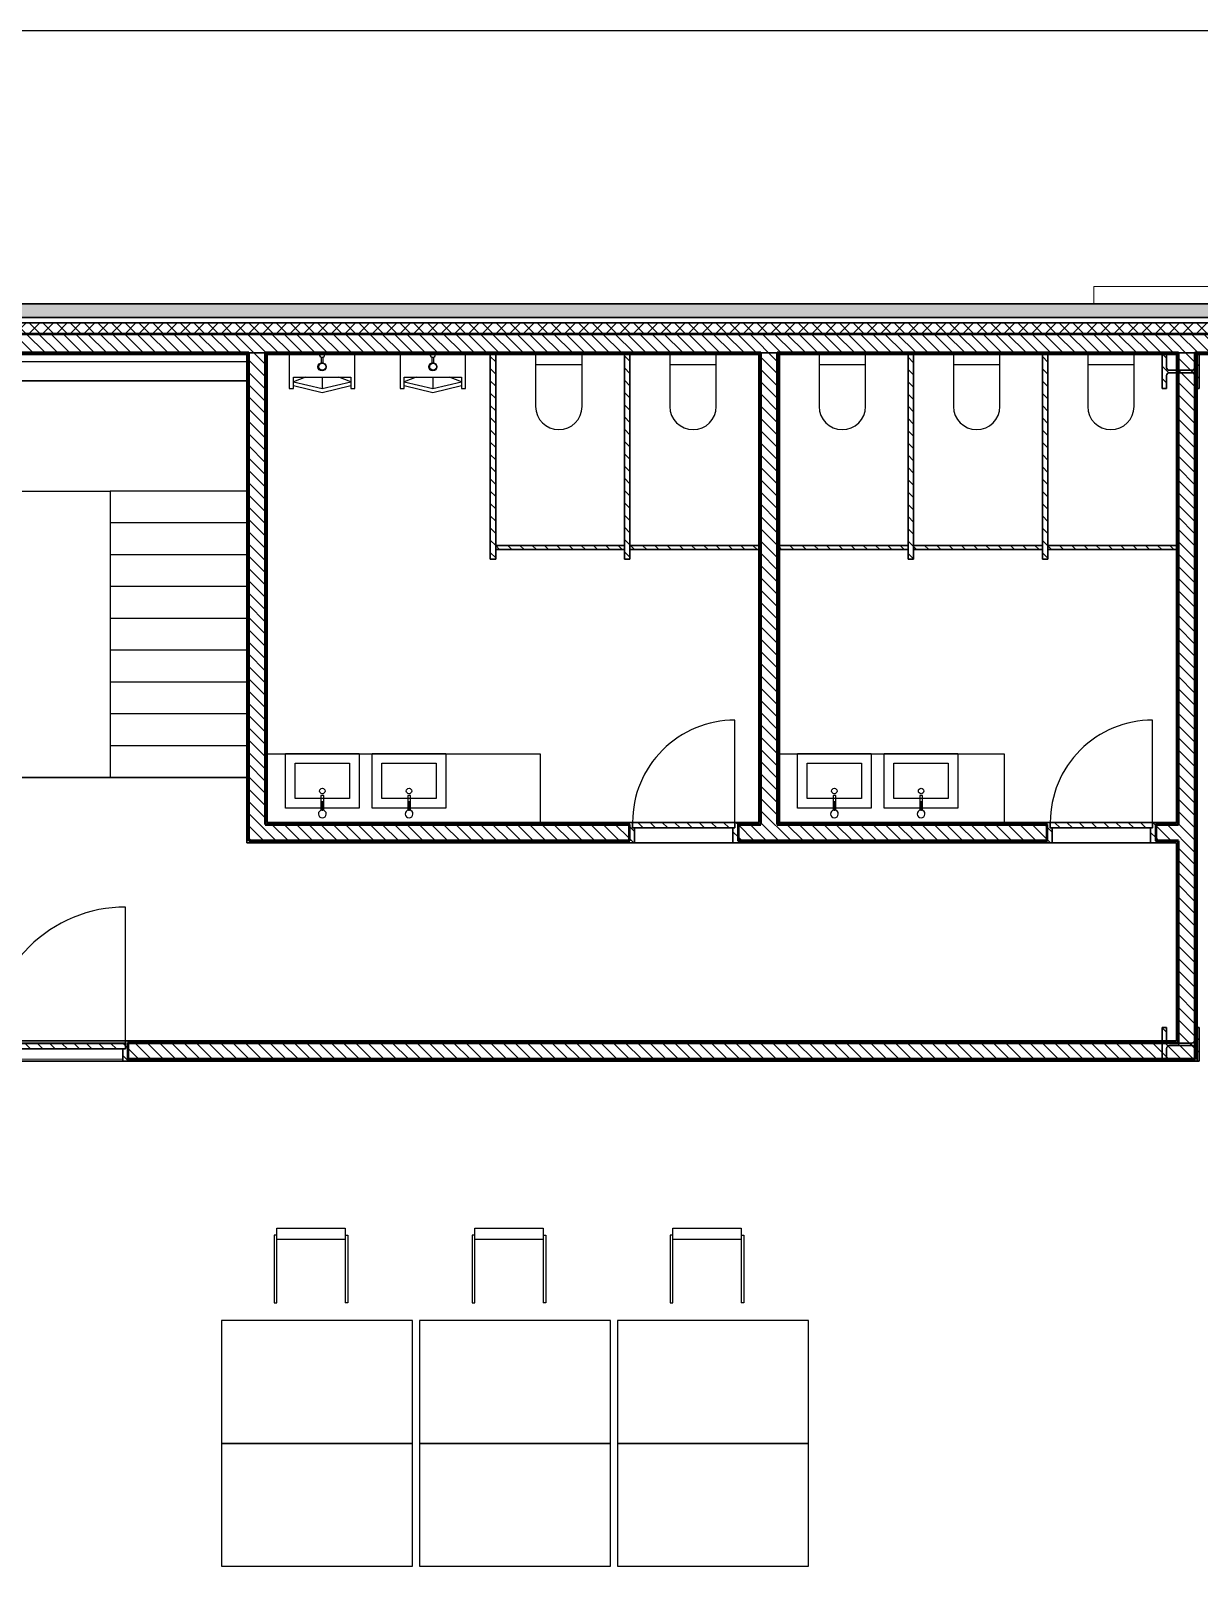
# Model space of a CAD drawing. Header units: millimetres. Extents: x -100 to 251604, y 0 to 25979.
# Drawn here: x 152549 to 161104, y 12980 to 24310 of the extents above; entities that cross this region are included whole.
import ezdxf

# ---------------------------------------------------------------- set-up
doc = ezdxf.new("R2010")
doc.units = ezdxf.units.MM
doc.layers.get('0').update_dxf_attribs({"true_color": 0xdfdfdf})
for name, color, linetype in [('Background_0', 7, 'Continuous'), ('Background_Back bricks', 7, 'Continuous'), ('Background_BRX_2D_Symbols', 7, 'Continuous'), ('Background_DOOR_FRAME', 253, 'Continuous'), ('Background_DOOR_PANEL', 255, 'Continuous'), ('Boundary_0', 7, 'Continuous'), ('Boundary_Air', 7, 'Continuous'), ('Boundary_Back bricks', 7, 'Continuous'), ('Boundary_BRX_2D+_Swing', 7, 'Continuous'), ('Boundary_BRX_2D_Symbols', 7, 'Continuous'), ('Boundary_Cavity Wall_ Back', 7, 'Continuous'), ('Boundary_DOOR_FRAME', 253, 'Continuous'), ('Boundary_DOOR_PANEL', 255, 'Continuous'), ('Boundary_Gypsum Board', 54, 'Continuous'), ('Boundary_Insulation_ Polyurethane Foam', 42, 'Continuous'), ('Boundary_Interior Wall Plaster_ 140', 7, 'Continuous'), ('Boundary_Plaster_ Cement', 165, 'Continuous'), ('Fill_0', 7, 'Continuous'), ('Fill_Back bricks', 7, 'Continuous'), ('Fill_DOOR_FRAME', 253, 'Continuous'), ('Fill_DOOR_PANEL', 255, 'Continuous'), ('Fill_Gypsum Board', 251, 'Continuous'), ('Fill_Insulation_ Polyurethane Foam', 42, 'Continuous'), ('Fill_Plaster_ Cement', 253, 'Continuous'), ('Fill_Supporting Wall_ Brick', 11, 'Continuous'), ('Viewport border', 7, 'Continuous')]:
    doc.layers.add(name, color=color, linetype=linetype)
for name, color, linetype, lineweight in [('Background_Air', 7, 'Continuous', 9), ('Background_Concrete_ Reinforced', 7, 'Continuous', 9), ('Background_Floor_ Ceramic Tiles', 7, 'Continuous', 9), ('Background_Gypsum Board', 7, 'Continuous', 9), ('Background_Insulation_ Polyurethane Foam', 7, 'Continuous', 9), ('Background_Plaster_ Cement', 7, 'Continuous', 9), ('Background_Screed', 7, 'Continuous', 9), ('Background_Supporting Wall_ Brick', 7, 'Continuous', 9), ('BIM_SECTIONS', 151, 'Continuous', 25), ('Boundary_Supporting Wall_ Brick', 14, 'Continuous', 50)]:
    doc.layers.add(name, color=color, linetype=linetype, lineweight=lineweight)
doc.layers.add('BIM_ROOM_LINES', color=7, linetype='Continuous', plot=False)
pattern_1 = [(45, (-5377.5, -9300), (-44.90128, 44.90128), [])]
pattern_2 = [(45, (-5377.5, -9300), (-134.7038, 134.7038), []), (45, (-5332.6, -9300), (-134.7038, 134.7038), []), (45, (-5287.7, -9300), (-134.7038, 134.7038), []), (45, (-5242.8, -9300), (-134.7038, 134.7038), [])]

# ---------------------------------------------------------------- blocks, each defined once
blk = doc.blocks.new('*U11141')
at = {"extrusion": (0, 1, 0)}
blk.add_lwpolyline([(-20, -20), (-20, 980, 0.414214), (-1020, -20)], format="xyb", dxfattribs=at)
at = {"extrusion": (0, -1, 6.12323e-17)}
blk.add_lwpolyline([(2020, -20), (2020, 980, 0.414214), (1020, -20)], format="xyb", dxfattribs=at)
blk = doc.blocks.new('*U11153')
at = {"extrusion": (2.36848e-16, 1, 3.18833e-17)}
for points in [[(-450, 166), (-450, 248), (-480, 248), (-480, 0), (0, 0), (0, 248), (-30, 248), (-30, 166), (-450, 166)], [(-450, 230), (-240, 280), (-30, 230)], [(-118, 166), (-30, 199), (-240, 249), (-450, 199), (-362, 166)], [(-235, 60), (-235, 19)], [(-240, 166), (-240, 249)], [(-245, 19), (-245, 60)]]:
    blk.add_lwpolyline(points, dxfattribs=at)
for centre, radius in [((-240, 90), 30), ((-242, 89), 25)]:
    blk.add_circle(centre, radius, dxfattribs=at)
blk.add_arc((-240, 0), 20, 0, 180, dxfattribs=at)
blk = doc.blocks.new('*U11172')
at = {"extrusion": (0, 1, 0)}
blk.add_lwpolyline([(-25, 0), (-25, 750, 0.414214), (-775, 0)], format="xyb", dxfattribs=at)
blk = doc.blocks.new('*U11208')
for points in [[(-273, -254), (-323, -254), (-323, 246), (-273, 246)], [(-273, 246), (-273, 266), (224, 266), (224, 246)], [(-273, 246), (-243, 246)], [(-243, 246), (224, 246)], [(-243, -254), (-243, 246)], [(-243, -254), (-273, -254)], [(-273, -254), (-273, -274), (224, -274), (224, -254)], [(224, -254), (-243, -254)]]:
    blk.add_lwpolyline(points)
blk = doc.blocks.new('*U11251')
for p, q in [((18119, 8928), (18119, 8853)), ((18460, 8853), (18119, 8853)), ((18119, 8853), (18119, 8548)), ((18459, 8928), (18288, 8928)), ((18459, 8853), (18459, 8928)), ((18459, 8548), (18459, 8853))]:
    blk.add_line(p, q)
blk.add_arc((18289, 8548), 170, 179.9665, 359.9665)
blk = doc.blocks.new('*U11252')
for p, q in [((19103, 8928), (19103, 8853)), ((19443, 8853), (19103, 8853)), ((19103, 8853), (19103, 8548)), ((19443, 8928), (19271, 8928)), ((19443, 8853), (19443, 8928)), ((19443, 8548), (19443, 8853))]:
    blk.add_line(p, q)
blk.add_arc((19273, 8548), 170, 179.9665, 359.9665)
blk = doc.blocks.new('*U11253')
for p, q in [((20086, 8928), (20086, 8853)), ((20426, 8853), (20086, 8853)), ((20086, 8853), (20086, 8548)), ((20426, 8928), (20255, 8928)), ((20426, 8853), (20426, 8928)), ((20426, 8548), (20426, 8853))]:
    blk.add_line(p, q)
blk.add_arc((20256, 8548), 170, 179.9665, 359.9665)
blk = doc.blocks.new('*U11254')
for p, q in [((16043, 8928), (16043, 8853)), ((16383, 8853), (16043, 8853)), ((16043, 8853), (16043, 8548)), ((16383, 8928), (16211, 8928)), ((16383, 8853), (16383, 8928)), ((16383, 8548), (16383, 8853))]:
    blk.add_line(p, q)
blk.add_arc((16213, 8548), 170, 179.9665, 359.9665)
blk = doc.blocks.new('*U11255')
for p, q in [((17026, 8928), (17026, 8853)), ((17366, 8853), (17026, 8853)), ((17026, 8853), (17026, 8548)), ((17366, 8928), (17195, 8928)), ((17366, 8853), (17366, 8928)), ((17366, 8548), (17366, 8853))]:
    blk.add_line(p, q)
blk.add_arc((17196, 8548), 170, 179.9665, 359.9665)
blk = doc.blocks.new('*U11256')
for p, q in [((14211, 6005), (14751, 6005)), ((14211, 5605), (14211, 6005)), ((14751, 6005), (14751, 5605)), ((14282, 5934), (14680, 5934)), ((14282, 5676), (14282, 5934)), ((14680, 5934), (14680, 5676)), ((14680, 5676), (14282, 5676)), ((14471, 5697), (14471, 5589)), ((14491, 5697), (14471, 5697)), ((14491, 5589), (14491, 5697)), ((14751, 5605), (14211, 5605)), ((14478, 5652), (14484, 5652)), ((14478, 5587), (14478, 5652)), ((14484, 5587), (14478, 5587)), ((14484, 5652), (14484, 5587))]:
    blk.add_line(p, q)
blk.add_circle((14481, 5730), 20)
blk.add_arc((14481, 5562), 28.6, 96.0274, 83.9726)
blk = doc.blocks.new('*U11257')
for p, q in [((14846, 6005), (15386, 6005)), ((14846, 5605), (14846, 6005)), ((15386, 6005), (15386, 5605)), ((14917, 5934), (15315, 5934)), ((14917, 5676), (14917, 5934)), ((15315, 5934), (15315, 5676)), ((15315, 5676), (14917, 5676)), ((15106, 5697), (15106, 5589)), ((15126, 5697), (15106, 5697)), ((15126, 5589), (15126, 5697)), ((15386, 5605), (14846, 5605)), ((15113, 5652), (15119, 5652)), ((15113, 5587), (15113, 5652)), ((15119, 5587), (15113, 5587)), ((15119, 5652), (15119, 5587))]:
    blk.add_line(p, q)
blk.add_circle((15116, 5730), 20)
blk.add_arc((15116, 5562), 28.6, 96.0274, 83.9726)
blk = doc.blocks.new('*U11258')
for p, q in [((17961, 6005), (18501, 6005)), ((17961, 5605), (17961, 6005)), ((18501, 6005), (18501, 5605)), ((18032, 5934), (18430, 5934)), ((18032, 5676), (18032, 5934)), ((18430, 5934), (18430, 5676)), ((18430, 5676), (18032, 5676)), ((18221, 5697), (18221, 5589)), ((18241, 5697), (18221, 5697)), ((18241, 5589), (18241, 5697)), ((18501, 5605), (17961, 5605)), ((18228, 5652), (18234, 5652)), ((18228, 5587), (18228, 5652)), ((18234, 5587), (18228, 5587)), ((18234, 5652), (18234, 5587))]:
    blk.add_line(p, q)
blk.add_circle((18231, 5730), 20)
blk.add_arc((18231, 5562), 28.6, 96.0274, 83.9726)
blk = doc.blocks.new('*U11259')
for p, q in [((18596, 6005), (19136, 6005)), ((18596, 5605), (18596, 6005)), ((19136, 6005), (19136, 5605)), ((18667, 5934), (19065, 5934)), ((18667, 5676), (18667, 5934)), ((19065, 5934), (19065, 5676)), ((19065, 5676), (18667, 5676)), ((18856, 5697), (18856, 5589)), ((18876, 5697), (18856, 5697)), ((18876, 5589), (18876, 5697)), ((19136, 5605), (18596, 5605)), ((18863, 5652), (18869, 5652)), ((18863, 5587), (18863, 5652)), ((18869, 5587), (18863, 5587)), ((18869, 5652), (18869, 5587))]:
    blk.add_line(p, q)
blk.add_circle((18866, 5730), 20)
blk.add_arc((18866, 5562), 28.6, 96.0274, 83.9726)
blk = doc.blocks.new('*U11308')
for p, q in [((15142, 1850), (13742, 1850)), ((13742, 1850), (13742, 950)), ((15142, 950), (15142, 1850)), ((13742, 950), (15142, 950))]:
    blk.add_line(p, q)
blk = doc.blocks.new('*U11309')
for p, q in [((15142, 950), (13742, 950)), ((13742, 950), (13742, 50)), ((15142, 50), (15142, 950)), ((13742, 50), (15142, 50))]:
    blk.add_line(p, q)
blk = doc.blocks.new('*U11310')
for p, q in [((16592, 1850), (15192, 1850)), ((15192, 1850), (15192, 950)), ((16592, 950), (16592, 1850)), ((15192, 950), (16592, 950))]:
    blk.add_line(p, q)
blk = doc.blocks.new('*U11311')
for p, q in [((16592, 950), (15192, 950)), ((15192, 950), (15192, 50)), ((16592, 50), (16592, 950)), ((15192, 50), (16592, 50))]:
    blk.add_line(p, q)
blk = doc.blocks.new('*U11312')
for p, q in [((18042, 1850), (16642, 1850)), ((16642, 1850), (16642, 950)), ((18042, 950), (18042, 1850)), ((16642, 950), (18042, 950))]:
    blk.add_line(p, q)
blk = doc.blocks.new('*U11313')
for p, q in [((18042, 950), (16642, 950)), ((16642, 950), (16642, 50)), ((18042, 50), (18042, 950)), ((16642, 50), (18042, 50))]:
    blk.add_line(p, q)
blk = doc.blocks.new('Main_Floor 2__section__..%5CMainBuilding.dwg', base_point=(-3895, -13010))
at = {"layer": 'Fill_0', "extrusion": (1.53722e-28, 2.05766e-32, -1)}
h = blk.add_hatch(dxfattribs=at)
h.set_pattern_fill('ANSI31', color=256, scale=20, style=0)
h.set_pattern_definition(pattern_1)
h.paths.add_polyline_path([(-15751, 7428), (-15751, 8928), (-15711, 8928), (-15711, 7428)])
at = {"layer": 'Fill_0', "extrusion": (-1.83261e-28, 2.05766e-32, -1)}
h = blk.add_hatch(dxfattribs=at)
h.set_pattern_fill('ANSI31', color=256, scale=20, style=0)
h.set_pattern_definition(pattern_1)
h.paths.add_polyline_path([(-16734, 7428), (-16734, 8928), (-16694, 8928), (-16694, 7428)])
at = {"layer": 'Fill_0', "extrusion": (-1.83261e-28, 5.4871e-32, -1)}
h = blk.add_hatch(dxfattribs=at)
h.set_pattern_fill('ANSI31', color=256, scale=20, style=0)
h.set_pattern_definition(pattern_1)
h.paths.add_polyline_path([(-18811, 7428), (-18811, 8928), (-18771, 8928), (-18771, 7428)])
at = {"layer": 'Fill_0', "extrusion": (-1.83261e-28, 4.80121e-32, -1)}
h = blk.add_hatch(dxfattribs=at)
h.set_pattern_fill('ANSI31', color=256, scale=20, style=0)
h.set_pattern_definition(pattern_1)
h.paths.add_polyline_path([(-19794, 7428), (-19794, 8928), (-19754, 8928), (-19754, 7428)])
at = {"layer": 'Fill_0', "extrusion": (0, 0, -1)}
h = blk.add_hatch(dxfattribs=at)
h.set_pattern_fill('ANSI31', color=256, scale=20, style=0)
h.set_pattern_definition(pattern_1)
edge = h.paths.add_edge_path()
edge.add_line((-20632, 8680), (-20664, 8680))
edge.add_line((-20664, 8680), (-20664, 8774))
edge.add_spline(control_points=[(-20664, 8774), (-20664, 8795), (-20685, 8795)], knot_values=[-0.785398, -0.785398, -0.785398, 0.785398, 0.785398, 0.785398], weights=[1, 0.707107, 1], degree=2, periodic=0)
edge.add_line((-20685, 8795), (-20849, 8795))
edge.add_spline(control_points=[(-20849, 8795), (-20870, 8795), (-20870, 8774)], knot_values=[-0.785398, -0.785398, -0.785398, 0.785398, 0.785398, 0.785398], weights=[1, 0.707107, 1], degree=2, periodic=0)
edge.add_line((-20870, 8774), (-20870, 8680))
edge.add_line((-20870, 8680), (-20902, 8680))
edge.add_line((-20902, 8680), (-20902, 8928))
edge.add_line((-20902, 8928), (-20870, 8928))
edge.add_line((-20870, 8928), (-20870, 8834))
edge.add_spline(control_points=[(-20870, 8834), (-20870, 8813), (-20849, 8813)], knot_values=[-0.785398, -0.785398, -0.785398, 0.785398, 0.785398, 0.785398], weights=[1, 0.707107, 1], degree=2, periodic=0)
edge.add_line((-20849, 8813), (-20685, 8813))
edge.add_spline(control_points=[(-20685, 8813), (-20664, 8813), (-20664, 8834)], knot_values=[-0.785398, -0.785398, -0.785398, 0.785398, 0.785398, 0.785398], weights=[1, 0.707107, 1], degree=2, periodic=0)
edge.add_line((-20664, 8834), (-20664, 8928))
edge.add_line((-20664, 8928), (-20632, 8928))
edge.add_line((-20632, 8928), (-20632, 8680))
h = blk.add_hatch(dxfattribs=at)
h.set_pattern_fill('ANSI31', color=256, scale=20, style=0)
h.set_pattern_definition(pattern_1)
h.paths.add_polyline_path([(-15751, 7500), (-16694, 7500), (-16694, 7530), (-15751, 7530)])
h = blk.add_hatch(dxfattribs=at)
h.set_pattern_fill('ANSI31', color=256, scale=20, style=0)
h.set_pattern_definition(pattern_1)
h.paths.add_polyline_path([(-16734, 7500), (-17678, 7500), (-17678, 7530), (-16734, 7530)])
h = blk.add_hatch(dxfattribs=at)
h.set_pattern_fill('ANSI31', color=256, scale=20, style=0)
h.set_pattern_definition(pattern_1)
h.paths.add_polyline_path([(-17828, 7500), (-18771, 7500), (-18771, 7530), (-17828, 7530)])
h = blk.add_hatch(dxfattribs=at)
h.set_pattern_fill('ANSI31', color=256, scale=20, style=0)
h.set_pattern_definition(pattern_1)
h.paths.add_polyline_path([(-18811, 7500), (-19754, 7500), (-19754, 7530), (-18811, 7530)])
h = blk.add_hatch(dxfattribs=at)
h.set_pattern_fill('ANSI31', color=256, scale=20, style=0)
h.set_pattern_definition(pattern_1)
h.paths.add_polyline_path([(-19794, 7500), (-20737, 7500), (-20737, 7530), (-19794, 7530)])
h = blk.add_hatch(dxfattribs=at)
h.set_pattern_fill('ANSI31', color=256, scale=20, style=0)
h.set_pattern_definition(pattern_1)
edge = h.paths.add_edge_path()
edge.add_line((-20902, 3998), (-20870, 3998))
edge.add_line((-20870, 3998), (-20870, 3904))
edge.add_spline(control_points=[(-20870, 3904), (-20870, 3883), (-20849, 3883)], knot_values=[-0.785398, -0.785398, -0.785398, 0.785398, 0.785398, 0.785398], weights=[1, 0.707107, 1], degree=2, periodic=0)
edge.add_line((-20849, 3883), (-20685, 3883))
edge.add_spline(control_points=[(-20685, 3883), (-20664, 3883), (-20664, 3904)], knot_values=[-0.785398, -0.785398, -0.785398, 0.785398, 0.785398, 0.785398], weights=[1, 0.707107, 1], degree=2, periodic=0)
edge.add_line((-20664, 3904), (-20664, 3998))
edge.add_line((-20664, 3998), (-20632, 3998))
edge.add_line((-20632, 3998), (-20632, 3750))
edge.add_line((-20632, 3750), (-20664, 3750))
edge.add_line((-20664, 3750), (-20664, 3844))
edge.add_spline(control_points=[(-20664, 3844), (-20664, 3865), (-20685, 3865)], knot_values=[-0.785398, -0.785398, -0.785398, 0.785398, 0.785398, 0.785398], weights=[1, 0.707107, 1], degree=2, periodic=0)
edge.add_line((-20685, 3865), (-20849, 3865))
edge.add_spline(control_points=[(-20849, 3865), (-20870, 3865), (-20870, 3844)], knot_values=[-0.785398, -0.785398, -0.785398, 0.785398, 0.785398, 0.785398], weights=[1, 0.707107, 1], degree=2, periodic=0)
edge.add_line((-20870, 3844), (-20870, 3750))
edge.add_line((-20870, 3750), (-20902, 3750))
edge.add_line((-20902, 3750), (-20902, 3998))
at = {"layer": 'Fill_Back bricks', "extrusion": (-2.22987e-32, -1.97028e-29, -1)}
h = blk.add_hatch(dxfattribs=at)
h.set_pattern_fill('ANSI36', color=256, scale=20, style=0)
h.set_pattern_definition([(45, (-5377.5, -9300), (33.67596, 123.47852), [158.75, -31.75, 0, -31.75])])
h.paths.add_polyline_path([(-5378, 9300), (-5468, 9210), (-5508, 9210), (-5508, 9200), (-41138, 9200), (-41138, 9210), (-41228, 9300)])
at = {"layer": 'Fill_DOOR_FRAME', "extrusion": (7.20206e-29, -4.04344e-32, -1)}
h = blk.add_hatch(dxfattribs=at)
h.set_pattern_fill('ANSI31', color=256, scale=20, style=0)
h.set_pattern_definition(pattern_1)
h.paths.add_polyline_path([(-16753, 5500), (-16728, 5500), (-16728, 5350), (-16768, 5350), (-16768, 5460), (-16753, 5460)])
at = {"layer": 'Fill_DOOR_FRAME', "extrusion": (2.71909e-27, -4.84234e-29, -1)}
h = blk.add_hatch(dxfattribs=at)
h.set_pattern_fill('ANSI31', color=256, scale=20, style=0)
h.set_pattern_definition(pattern_1)
h.paths.add_polyline_path([(-17503, 5460), (-17488, 5460), (-17488, 5350), (-17528, 5350), (-17528, 5500), (-17503, 5500)])
at = {"layer": 'Fill_DOOR_FRAME', "extrusion": (6.26647e-29, -3.14018e-29, -1)}
h = blk.add_hatch(dxfattribs=at)
h.set_pattern_fill('ANSI31', color=256, scale=20, style=0)
h.set_pattern_definition(pattern_1)
h.paths.add_polyline_path([(-19812, 5500), (-19787, 5500), (-19787, 5350), (-19827, 5350), (-19827, 5460), (-19812, 5460)])
at = {"layer": 'Fill_DOOR_FRAME', "extrusion": (-7.78303e-28, 2.86673e-29, -1)}
h = blk.add_hatch(dxfattribs=at)
h.set_pattern_fill('ANSI31', color=256, scale=20, style=0)
h.set_pattern_definition(pattern_1)
h.paths.add_polyline_path([(-20562, 5460), (-20547, 5460), (-20547, 5350), (-20587, 5350), (-20587, 5500), (-20562, 5500)])
at = {"layer": 'Fill_DOOR_FRAME', "extrusion": (-3.60839e-27, 2.95545e-28, -1)}
h = blk.add_hatch(dxfattribs=at)
h.set_pattern_fill('ANSI31', color=256, scale=20, style=0)
h.set_pattern_definition(pattern_1)
h.paths.add_polyline_path([(-13040, 3840), (-13020, 3840), (-13020, 3750), (-13060, 3750), (-13060, 3900), (-13040, 3900)])
at = {"layer": 'Fill_DOOR_PANEL', "extrusion": (9.60243e-31, -1.86878e-29, -1)}
h = blk.add_hatch(dxfattribs=at)
h.set_pattern_fill('ANSI31', color=256, scale=20, style=0)
h.set_pattern_definition(pattern_1)
h.paths.add_polyline_path([(-16753, 5460), (-17503, 5460), (-17503, 5500), (-16753, 5500)])
at = {"layer": 'Fill_DOOR_PANEL', "extrusion": (-3.90956e-31, -1.14538e-29, -1)}
h = blk.add_hatch(dxfattribs=at)
h.set_pattern_fill('ANSI31', color=256, scale=20, style=0)
h.set_pattern_definition(pattern_1)
h.paths.add_polyline_path([(-19812, 5460), (-20562, 5460), (-20562, 5500), (-19812, 5500)])
at = {"layer": 'Fill_DOOR_PANEL', "extrusion": (-1.63584e-30, 5.55145e-46, -1)}
h = blk.add_hatch(dxfattribs=at)
h.set_pattern_fill('ANSI31', color=256, scale=20, style=0)
h.set_pattern_definition(pattern_1)
h.paths.add_polyline_path([(-13040, 3880), (-12040, 3880), (-12040, 3840), (-13040, 3840)])
at = {"layer": 'Fill_Gypsum Board', "extrusion": (0, 0, -1)}
h = blk.add_hatch(dxfattribs=at)
h.set_pattern_fill('ANSI34', color=256, scale=10, style=0)
h.set_pattern_definition(pattern_2)
h.paths.add_polyline_path([(-13943, 8928), (-13943, 8940), (-10813, 8940), (-10813, 8928)])
at = {"layer": 'Fill_Gypsum Board', "extrusion": (2.45479e-30, -2.77688e-44, -1)}
h = blk.add_hatch(dxfattribs=at)
h.set_pattern_fill('ANSI34', color=256, scale=10, style=0)
h.set_pattern_definition(pattern_2)
h.paths.add_polyline_path([(-17693, 8928), (-17693, 8940), (-14063, 8940), (-14063, 8928)])
at = {"layer": 'Fill_Gypsum Board', "extrusion": (2.7139e-31, 5.11665e-46, -1)}
h = blk.add_hatch(dxfattribs=at)
h.set_pattern_fill('ANSI34', color=256, scale=10, style=0)
h.set_pattern_definition(pattern_2)
h.paths.add_polyline_path([(-20752, 8928), (-20752, 8940), (-17813, 8940), (-17813, 8928)])
at = {"layer": 'Fill_Gypsum Board', "extrusion": (0, 0, -1)}
h = blk.add_hatch(dxfattribs=at)
h.set_pattern_fill('ANSI34', color=256, scale=10, style=0)
h.set_pattern_definition(pattern_2)
h.paths.add_polyline_path([(-25661, 8928), (-25661, 8940), (-20872, 8940), (-20872, 8928)])
at = {"layer": 'Fill_Insulation_ Polyurethane Foam', "extrusion": (4.51922e-31, -1.79733e-29, -1)}
h = blk.add_hatch(dxfattribs=at)
h.set_pattern_fill('INSULATION', color=256, scale=20, style=0)
h.set_pattern_definition([(45, (-5377.5, -9300), (-50.28943, 50.28943), []), (135, (-5377.5, -9300), (-50.28943, -50.28943), [])])
h.paths.add_polyline_path([(-11118, -9170), (-11118, -9120), (-5558, -9120), (-5558, 9080), (-41048, 9080), (-41048, -120), (-40828, -120), (-40828, -170), (-41098, -170), (-41098, 9160), (-5558, 9160), (-5558, 9170), (-5508, 9170), (-5508, -9170)])
at = {"layer": 'Fill_Plaster_ Cement', "extrusion": (5.14374e-29, -8.4424e-33, -1)}
h = blk.add_hatch(dxfattribs=at)
h.set_pattern_fill('ANSI34', color=256, scale=10, style=0)
h.set_pattern_definition(pattern_2)
h.paths.add_polyline_path([(-20887, 8928), (-20872, 8928), (-20872, 3765), (-13060, 3765), (-13060, 3750), (-20887, 3750)])
at = {"layer": 'Fill_Plaster_ Cement', "extrusion": (0, 0, -1)}
h = blk.add_hatch(dxfattribs=at)
h.set_pattern_fill('ANSI34', color=256, scale=10, style=0)
h.set_pattern_definition(pattern_2)
h.paths.add_polyline_path([(-16728, 5350), (-16728, 5365), (-13943, 5365), (-13943, 8928), (-13928, 8928), (-13928, 5350)])
h = blk.add_hatch(dxfattribs=at)
h.set_pattern_fill('ANSI34', color=256, scale=10, style=0)
h.set_pattern_definition(pattern_2)
h.paths.add_polyline_path([(-16728, 5485), (-16728, 5500), (-14078, 5500), (-14078, 8928), (-14063, 8928), (-14063, 5485)])
h = blk.add_hatch(dxfattribs=at)
h.set_pattern_fill('ANSI34', color=256, scale=10, style=0)
h.set_pattern_definition(pattern_2)
h.paths.add_polyline_path([(-17693, 5485), (-17693, 8928), (-17678, 8928), (-17678, 5500), (-17528, 5500), (-17528, 5485)])
h = blk.add_hatch(dxfattribs=at)
h.set_pattern_fill('ANSI34', color=256, scale=10, style=0)
h.set_pattern_definition(pattern_2)
h.paths.add_polyline_path([(-17813, 5485), (-19787, 5485), (-19787, 5500), (-17828, 5500), (-17828, 8928), (-17813, 8928)])
h = blk.add_hatch(dxfattribs=at)
h.set_pattern_fill('ANSI34', color=256, scale=10, style=0)
h.set_pattern_definition(pattern_2)
h.paths.add_polyline_path([(-20752, 8928), (-20737, 8928), (-20737, 5500), (-20587, 5500), (-20587, 5485), (-20752, 5485)])
h = blk.add_hatch(dxfattribs=at)
h.set_pattern_fill('ANSI34', color=256, scale=10, style=0)
h.set_pattern_definition(pattern_2)
h.paths.add_polyline_path([(-20737, 3900), (-13060, 3900), (-13060, 3885), (-20752, 3885), (-20752, 5365), (-20587, 5365), (-20587, 5350), (-20737, 5350)])
h = blk.add_hatch(dxfattribs=at)
h.set_pattern_fill('ANSI34', color=256, scale=10, style=0)
h.set_pattern_definition(pattern_2)
h.paths.add_polyline_path([(-19787, 5350), (-19787, 5365), (-17528, 5365), (-17528, 5350)])
at = {"layer": 'Fill_Supporting Wall_ Brick', "extrusion": (0, 0, -1)}
h = blk.add_hatch(dxfattribs=at)
h.set_pattern_fill('ANSI31', color=256, scale=20, style=0)
h.set_pattern_definition(pattern_1)
h.paths.add_polyline_path([(-19787, 5365), (-19787, 5485), (-17813, 5485), (-17813, 8940), (-20752, 8940), (-20752, 5485), (-20587, 5485), (-20587, 5365), (-20752, 5365), (-20752, 3885), (-13060, 3885), (-13060, 3765), (-20872, 3765), (-20872, 8940), (-25661, 8940), (-25661, 6328), (-25781, 6328), (-25781, 8940), (-40908, 8940), (-40908, 20), (-40828, 20), (-40828, -120), (-41048, -120), (-41048, 9080), (-5558, 9080), (-5558, -9120), (-11118, -9120), (-11118, -8980), (-5698, -8980), (-5698, 8940), (-10693, 8940), (-10693, 5695), (-10528, 5695), (-10528, 5575), (-10693, 5575), (-10693, 3765), (-11020, 3765), (-11020, 3885), (-10813, 3885), (-10813, 8940), (-13943, 8940), (-13943, 5365), (-16728, 5365), (-16728, 5485), (-14063, 5485), (-14063, 8940), (-17693, 8940), (-17693, 5485), (-17528, 5485), (-17528, 5365)])
at = {"layer": 'Background_0'}
for p, q in [((13928, 8928), (10963, 8928)), ((13928, 8874), (10963, 8874)), ((13928, 8874), (13928, 8928)), ((15751, 8928), (15711, 8928)), ((15711, 8928), (15711, 7428)), ((15751, 7428), (15751, 8928)), ((16734, 8928), (16694, 8928)), ((16694, 8928), (16694, 7428)), ((16734, 7428), (16734, 8928)), ((18771, 8928), (18771, 7428)), ((18811, 8928), (18771, 8928)), ((18811, 7428), (18811, 8928)), ((19794, 8928), (19754, 8928)), ((19754, 8928), (19754, 7428)), ((19794, 7428), (19794, 8928)), ((20632, 8928), (20632, 8680)), ((20664, 8928), (20632, 8928)), ((20664, 8834), (20664, 8928)), ((20902, 8928), (20870, 8928)), ((20870, 8928), (20870, 8834)), ((20902, 8680), (20902, 8928)), ((10963, 8735), (13928, 8735)), ((13928, 8735), (10963, 8735)), ((13928, 7928), (13928, 8735)), ((20664, 8680), (20664, 8774)), ((20849, 8813), (20685, 8813)), ((20685, 8795), (20849, 8795)), ((20870, 8774), (20870, 8680)), ((20632, 8680), (20664, 8680)), ((20870, 8680), (20902, 8680)), ((10897, 7928), (12928, 7928)), ((11828, 7928), (12928, 7928)), ((12928, 7928), (12928, 7695)), ((12928, 7928), (12928, 7695)), ((13928, 7928), (12928, 7928)), ((12928, 7928), (12928, 7928)), ((13928, 7695), (13928, 7928)), ((12928, 7695), (12928, 7461)), ((12928, 7695), (12928, 7461)), ((13928, 7695), (12928, 7695)), ((12928, 7695), (12928, 7695)), ((13928, 7461), (13928, 7695)), ((16694, 7530), (15751, 7530)), ((15751, 7530), (15751, 7500)), ((15751, 7500), (16694, 7500)), ((16694, 7500), (16694, 7530)), ((17678, 7530), (16734, 7530)), ((16734, 7530), (16734, 7500)), ((16734, 7500), (17678, 7500)), ((17678, 7500), (17678, 7530)), ((17828, 7530), (17828, 7500)), ((18771, 7530), (17828, 7530)), ((17828, 7500), (18771, 7500)), ((18771, 7500), (18771, 7530)), ((19754, 7530), (18811, 7530)), ((18811, 7530), (18811, 7500)), ((18811, 7500), (19754, 7500)), ((19754, 7500), (19754, 7530)), ((19794, 7530), (19794, 7500)), ((20737, 7530), (19794, 7530)), ((19794, 7500), (20737, 7500)), ((20737, 7500), (20737, 7530)), ((12928, 7461), (12928, 7228)), ((12928, 7461), (12928, 7461)), ((13928, 7461), (12928, 7461)), ((12928, 7461), (12928, 7228)), ((13928, 7228), (13928, 7461)), ((15711, 7428), (15751, 7428)), ((16694, 7428), (16734, 7428)), ((18771, 7428), (18811, 7428)), ((19754, 7428), (19794, 7428)), ((12928, 7228), (12928, 6995)), ((13928, 7228), (12928, 7228)), ((12928, 7228), (12928, 7228)), ((12928, 7228), (12928, 6995)), ((13928, 6995), (13928, 7228)), ((12928, 6995), (12928, 6761)), ((12928, 6995), (12928, 6761)), ((12928, 6995), (12928, 6995)), ((13928, 6995), (12928, 6995)), ((13928, 6761), (13928, 6995)), ((12928, 6761), (12928, 6528)), ((13928, 6761), (12928, 6761)), ((12928, 6761), (12928, 6761)), ((12928, 6761), (12928, 6528)), ((13928, 6528), (13928, 6761)), ((12928, 6528), (12928, 6528)), ((13928, 6528), (12928, 6528)), ((12928, 6528), (12928, 6295)), ((12928, 6528), (12928, 6295)), ((13928, 6295), (13928, 6528)), ((12928, 6295), (12928, 6061)), ((12928, 6295), (12928, 6061)), ((13928, 6295), (12928, 6295)), ((12928, 6295), (12928, 6295)), ((13928, 6061), (13928, 6295)), ((12928, 6061), (12928, 5828)), ((12928, 6061), (12928, 5828)), ((13928, 6061), (12928, 6061)), ((12928, 6061), (12928, 6061)), ((13928, 5828), (13928, 6061)), ((16078, 6000), (14078, 6000)), ((16078, 5500), (16078, 6000)), ((19478, 6000), (17828, 6000)), ((19478, 5500), (19478, 6000)), ((12928, 5828), (13928, 5828)), ((20632, 3998), (20632, 3750)), ((20664, 3998), (20632, 3998)), ((20664, 3904), (20664, 3998)), ((20902, 3998), (20870, 3998)), ((20870, 3998), (20870, 3904)), ((20902, 3750), (20902, 3998)), ((20849, 3883), (20685, 3883)), ((20685, 3865), (20849, 3865)), ((20632, 3750), (20664, 3750)), ((20664, 3750), (20664, 3844)), ((20870, 3844), (20870, 3750)), ((20870, 3750), (20902, 3750))]:
    blk.add_line(p, q, dxfattribs=at)
at = {"layer": 'Background_0', "extrusion": (0, 0, -1)}
for centre, start, end in [((-20685, 8834), 270, 0), ((-20685, 8774), 0, 90), ((-20849, 8834), 180, 270), ((-20849, 8774), 90, 180), ((-20685, 3904), 270, 0), ((-20685, 3844), 0, 90), ((-20849, 3904), 180, 270), ((-20849, 3844), 90, 180)]:
    blk.add_arc(centre, 21, start, end, dxfattribs=at)
at = {"layer": 'Background_Air'}
for p, q in [((41138, 9200), (5508, 9200)), ((5558, 9160), (41098, 9160))]:
    blk.add_line(p, q, dxfattribs=at)
at = {"layer": 'Background_Back bricks'}
for p, q in [((41228, 9300), (5378, 9300)), ((5508, 9200), (41138, 9200))]:
    blk.add_line(p, q, dxfattribs=at)
at = {"layer": 'Background_Concrete_ Reinforced'}
for p, q in [((20132, 9428), (20132, 9300)), ((21402, 9428), (20132, 9428))]:
    blk.add_line(p, q, dxfattribs=at)
at = {"layer": 'Background_DOOR_FRAME'}
for p, q in [((16753, 5500), (16728, 5500)), ((16728, 5500), (16728, 5350)), ((16753, 5460), (16753, 5500)), ((16768, 5460), (16753, 5460)), ((16768, 5350), (16768, 5460)), ((17503, 5460), (17488, 5460)), ((17488, 5460), (17488, 5350)), ((17528, 5500), (17503, 5500)), ((17503, 5500), (17503, 5460)), ((17528, 5350), (17528, 5500)), ((19812, 5500), (19787, 5500)), ((19787, 5500), (19787, 5350)), ((19812, 5460), (19812, 5500)), ((19827, 5460), (19812, 5460)), ((19827, 5350), (19827, 5460)), ((20562, 5460), (20547, 5460)), ((20547, 5460), (20547, 5350)), ((20587, 5500), (20562, 5500)), ((20562, 5500), (20562, 5460)), ((20587, 5350), (20587, 5500)), ((16728, 5350), (16768, 5350)), ((17488, 5350), (17528, 5350)), ((19787, 5350), (19827, 5350)), ((20547, 5350), (20587, 5350)), ((13040, 3900), (13040, 3840)), ((13060, 3900), (13040, 3900)), ((13060, 3750), (13060, 3900)), ((13020, 3840), (13020, 3750)), ((13040, 3840), (13020, 3840)), ((13020, 3750), (13060, 3750))]:
    blk.add_line(p, q, dxfattribs=at)
at = {"layer": 'Background_DOOR_PANEL'}
for p, q in [((16753, 5500), (16753, 5460)), ((17503, 5500), (16753, 5500)), ((16753, 5460), (17503, 5460)), ((17503, 5460), (17503, 5500)), ((19812, 5500), (19812, 5460)), ((20562, 5500), (19812, 5500)), ((19812, 5460), (20562, 5460)), ((20562, 5460), (20562, 5500)), ((13040, 3880), (12040, 3880)), ((13040, 3840), (13040, 3880)), ((12040, 3840), (13040, 3840))]:
    blk.add_line(p, q, dxfattribs=at)
at = {"layer": 'Background_Floor_ Ceramic Tiles'}
for p, q in [((13928, 8928), (13928, 5828)), ((13928, 5828), (10828, 5828))]:
    blk.add_line(p, q, dxfattribs=at)
at = {"layer": 'Background_Gypsum Board'}
for p, q in [((13943, 8940), (10813, 8940)), ((10813, 8928), (13943, 8928)), ((13928, 8928), (10963, 8928)), ((13943, 8928), (13943, 8940)), ((17693, 8940), (14063, 8940)), ((14063, 8940), (14063, 8928)), ((14063, 8928), (17693, 8928)), ((17693, 8928), (17693, 8940)), ((17813, 8940), (17813, 8928)), ((20752, 8940), (17813, 8940)), ((17813, 8928), (20752, 8928)), ((20752, 8928), (20752, 8940)), ((25661, 8940), (20872, 8940)), ((20872, 8940), (20872, 8928)), ((20872, 8928), (25661, 8928))]:
    blk.add_line(p, q, dxfattribs=at)
at = {"layer": 'Background_Insulation_ Polyurethane Foam'}
for p, q in [((41098, 9160), (5558, 9160)), ((5558, 9080), (40908, 9080))]:
    blk.add_line(p, q, dxfattribs=at)
at = {"layer": 'Background_Plaster_ Cement'}
for p, q in [((13943, 8928), (13928, 8928)), ((13928, 8928), (13928, 5350)), ((13928, 8928), (13928, 6295)), ((13943, 5365), (13943, 8928)), ((14078, 8928), (14063, 8928)), ((14063, 8928), (14063, 5485)), ((14078, 5500), (14078, 8928)), ((17693, 8928), (17678, 8928)), ((17678, 8928), (17678, 5500)), ((17693, 5500), (17693, 8928)), ((17813, 8928), (17813, 5500)), ((17828, 8928), (17813, 8928)), ((17828, 5500), (17828, 8928)), ((20737, 8928), (20737, 5500)), ((20752, 8928), (20737, 8928)), ((20752, 5485), (20752, 8928)), ((20872, 8928), (20872, 3765)), ((20887, 8928), (20872, 8928)), ((20887, 3750), (20887, 8928)), ((14063, 5485), (16728, 5485)), ((16728, 5500), (14078, 5500)), ((16728, 5485), (16728, 5500)), ((17528, 5500), (17528, 5485)), ((17678, 5500), (17528, 5500)), ((17528, 5485), (17693, 5485)), ((17693, 5485), (17693, 5500)), ((17813, 5500), (17813, 5485)), ((17813, 5485), (19787, 5485)), ((19787, 5500), (17828, 5500)), ((19787, 5485), (19787, 5500)), ((20737, 5500), (20587, 5500)), ((20587, 5500), (20587, 5485)), ((20587, 5485), (20737, 5485)), ((20737, 5485), (20752, 5485)), ((13928, 5350), (16728, 5350)), ((16728, 5365), (13943, 5365)), ((16728, 5350), (16728, 5365)), ((17528, 5365), (17528, 5350)), ((19787, 5365), (17528, 5365)), ((17528, 5350), (19787, 5350)), ((19787, 5350), (19787, 5365)), ((20587, 5365), (20587, 5350)), ((20737, 5365), (20587, 5365)), ((20587, 5350), (20737, 5350)), ((20752, 5365), (20737, 5365)), ((20737, 5350), (20737, 3900)), ((20752, 3885), (20752, 5365)), ((13060, 3900), (13060, 3885)), ((20737, 3900), (13060, 3900)), ((13060, 3885), (20752, 3885)), ((13060, 3765), (13060, 3750)), ((20872, 3765), (13060, 3765)), ((13060, 3750), (20887, 3750))]:
    blk.add_line(p, q, dxfattribs=at)
at = {"layer": 'Background_Screed'}
blk.add_line((13928, 8928), (13928, 6061), dxfattribs=at)
at = {"layer": 'Background_Supporting Wall_ Brick'}
for p, q in [((40908, 9080), (5558, 9080)), ((10813, 8940), (13943, 8940)), ((13943, 8940), (13943, 8928)), ((13943, 8928), (13943, 5365)), ((14063, 8928), (14063, 8940)), ((14063, 8940), (17693, 8940)), ((14063, 5485), (14063, 8928)), ((17693, 8940), (17693, 8928)), ((17693, 8928), (17693, 5500)), ((17813, 8928), (17813, 8940)), ((17813, 8940), (20752, 8940)), ((17813, 5500), (17813, 8928)), ((20752, 8940), (20752, 8928)), ((20752, 8928), (20752, 5485)), ((20872, 8940), (25661, 8940)), ((20872, 8928), (20872, 8940)), ((20872, 3765), (20872, 8928)), ((16728, 5485), (14063, 5485)), ((16728, 5365), (16728, 5485)), ((17693, 5485), (17528, 5485)), ((17528, 5485), (17528, 5365)), ((17693, 5500), (17693, 5485)), ((17813, 5485), (17813, 5500)), ((19787, 5485), (17813, 5485)), ((19787, 5365), (19787, 5485)), ((20587, 5485), (20587, 5365)), ((20737, 5485), (20587, 5485)), ((20752, 5485), (20737, 5485)), ((13943, 5365), (16728, 5365)), ((17528, 5365), (19787, 5365)), ((20587, 5365), (20737, 5365)), ((20737, 5365), (20752, 5365)), ((20752, 5365), (20752, 3885)), ((11040, 3885), (13040, 3885)), ((13060, 3885), (13060, 3765)), ((20752, 3885), (13060, 3885)), ((13020, 3765), (11060, 3765)), ((13060, 3765), (20872, 3765))]:
    blk.add_line(p, q, dxfattribs=at)
at = {"layer": 'BIM_ROOM_LINES'}
for p, q in [((10828, 8928), (13928, 8928)), ((13928, 8928), (13928, 5828)), ((15711, 8928), (14078, 8928)), ((14078, 8928), (15711, 8928)), ((14078, 5500), (14078, 8928)), ((15711, 8928), (15711, 7428)), ((15711, 7428), (15711, 8928)), ((15751, 7530), (15751, 8928)), ((15751, 8928), (16694, 8928)), ((16694, 8928), (15751, 8928)), ((16694, 7530), (16694, 8928)), ((16694, 8928), (16694, 7530)), ((16734, 7530), (16734, 8928)), ((16734, 8928), (17678, 8928)), ((17678, 8928), (16734, 8928)), ((17678, 8928), (17678, 7530)), ((17678, 7530), (17678, 8928)), ((18771, 8928), (17828, 8928)), ((17828, 7530), (17828, 8928)), ((17828, 8928), (18771, 8928)), ((18771, 8928), (18771, 7530)), ((18771, 7530), (18771, 8928)), ((18811, 8928), (19754, 8928)), ((18811, 7530), (18811, 8928)), ((19754, 8928), (18811, 8928)), ((19754, 8928), (19754, 7530)), ((19754, 7530), (19754, 8928)), ((20632, 8928), (19794, 8928)), ((19794, 8928), (20737, 8928)), ((19794, 7530), (19794, 8928)), ((20737, 8928), (20664, 8928)), ((20737, 8928), (20737, 7530)), ((20737, 8813), (20737, 8928)), ((20887, 3750), (20887, 8928)), ((20887, 8928), (25646, 8928)), ((20737, 7530), (20737, 8795)), ((16694, 7530), (15751, 7530)), ((15751, 7428), (15751, 7500)), ((15751, 7500), (16694, 7500)), ((15751, 7500), (16694, 7500)), ((16694, 7500), (16694, 7428)), ((16694, 7428), (16694, 7500)), ((17678, 7530), (16734, 7530)), ((16734, 7500), (17678, 7500)), ((16734, 7500), (17678, 7500)), ((16734, 7428), (16734, 7500)), ((17678, 7500), (17678, 5500)), ((17678, 5500), (17678, 7500)), ((18771, 7530), (17828, 7530)), ((17828, 7500), (18771, 7500)), ((17828, 7500), (18771, 7500)), ((17828, 5500), (17828, 7500)), ((18771, 7500), (18771, 7428)), ((18771, 7428), (18771, 7500)), ((19754, 7530), (18811, 7530)), ((18811, 7428), (18811, 7500)), ((18811, 7500), (19754, 7500)), ((18811, 7500), (19754, 7500)), ((19754, 7428), (19754, 7500)), ((19754, 7500), (19754, 7428)), ((20737, 7530), (19794, 7530)), ((19794, 7500), (20737, 7500)), ((19794, 7428), (19794, 7500)), ((19794, 7500), (20737, 7500)), ((20737, 5500), (20737, 7500)), ((20737, 7500), (20737, 5500)), ((15711, 7428), (15751, 7428)), ((15751, 7428), (15711, 7428)), ((16694, 7428), (16734, 7428)), ((16734, 7428), (16694, 7428)), ((18771, 7428), (18811, 7428)), ((18811, 7428), (18771, 7428)), ((19754, 7428), (19794, 7428)), ((19794, 7428), (19754, 7428)), ((13928, 5828), (10828, 5828)), ((10828, 5828), (13928, 5828)), ((13928, 5828), (10828, 5828)), ((13928, 5828), (13928, 5350)), ((13928, 5350), (13928, 5828)), ((17678, 5500), (14078, 5500)), ((20737, 5500), (17828, 5500)), ((20737, 5350), (13928, 5350)), ((13928, 5350), (20737, 5350)), ((20737, 5350), (20737, 3900)), ((20737, 3900), (20737, 5350)), ((20737, 3900), (10828, 3900)), ((11040, 3900), (13040, 3900)), ((10678, 3750), (20887, 3750)), ((20887, 3750), (10678, 3750))]:
    blk.add_line(p, q, dxfattribs=at)
at = {"layer": 'BIM_SECTIONS'}
blk.add_lwpolyline([(46605, 11300), (0, 11300)], dxfattribs=at)
at = {"layer": 'Boundary_0'}
for p, q in [((15711, 7428), (15711, 8928)), ((15711, 8928), (15751, 8928)), ((15751, 8928), (15751, 7428)), ((16694, 7428), (16694, 8928)), ((16694, 8928), (16734, 8928)), ((16734, 8928), (16734, 7428)), ((18771, 7428), (18771, 8928)), ((18771, 8928), (18811, 8928)), ((18811, 8928), (18811, 7428)), ((19754, 7428), (19754, 8928)), ((19754, 8928), (19794, 8928)), ((19794, 8928), (19794, 7428)), ((20632, 8680), (20632, 8928)), ((20632, 8928), (20664, 8928)), ((20664, 8928), (20664, 8834)), ((20870, 8834), (20870, 8928)), ((20870, 8928), (20902, 8928)), ((20902, 8928), (20902, 8680)), ((20664, 8774), (20664, 8680)), ((20685, 8813), (20849, 8813)), ((20849, 8795), (20685, 8795)), ((20870, 8680), (20870, 8774)), ((20664, 8680), (20632, 8680)), ((20902, 8680), (20870, 8680)), ((15751, 7500), (15751, 7530)), ((15751, 7530), (16694, 7530)), ((16694, 7500), (15751, 7500)), ((16694, 7530), (16694, 7500)), ((16734, 7500), (16734, 7530)), ((16734, 7530), (17678, 7530)), ((17678, 7500), (16734, 7500)), ((17678, 7530), (17678, 7500)), ((17828, 7500), (17828, 7530)), ((17828, 7530), (18771, 7530)), ((18771, 7500), (17828, 7500)), ((18771, 7530), (18771, 7500)), ((18811, 7500), (18811, 7530)), ((18811, 7530), (19754, 7530)), ((19754, 7500), (18811, 7500)), ((19754, 7530), (19754, 7500)), ((19794, 7500), (19794, 7530)), ((19794, 7530), (20737, 7530)), ((20737, 7500), (19794, 7500)), ((20737, 7530), (20737, 7500)), ((15751, 7428), (15711, 7428)), ((16734, 7428), (16694, 7428)), ((18811, 7428), (18771, 7428)), ((19794, 7428), (19754, 7428)), ((20632, 3750), (20632, 3998)), ((20632, 3998), (20664, 3998)), ((20664, 3998), (20664, 3904)), ((20870, 3904), (20870, 3998)), ((20870, 3998), (20902, 3998)), ((20902, 3998), (20902, 3750)), ((20685, 3883), (20849, 3883)), ((20849, 3865), (20685, 3865)), ((20664, 3750), (20632, 3750)), ((20664, 3844), (20664, 3750)), ((20870, 3750), (20870, 3844)), ((20902, 3750), (20870, 3750))]:
    blk.add_line(p, q, dxfattribs=at)
for centre, start, end in [((20685, 8834), 180, 270), ((20685, 8774), 90, 180), ((20849, 8834), 270, 0), ((20849, 8774), 0, 90), ((20685, 3904), 180, 270), ((20685, 3844), 90, 180), ((20849, 3904), 270, 0), ((20849, 3844), 0, 90)]:
    blk.add_arc(centre, 21, start, end, dxfattribs=at)
at = {"layer": 'Boundary_Air'}
for p, q in [((5508, 9200), (41138, 9200)), ((41098, 9160), (5558, 9160))]:
    blk.add_line(p, q, dxfattribs=at)
at = {"layer": 'Boundary_Back bricks'}
for p, q in [((5378, 9300), (41228, 9300)), ((41138, 9200), (5508, 9200))]:
    blk.add_line(p, q, dxfattribs=at)
at = {"layer": 'Boundary_Cavity Wall_ Back'}
for p, q in [((5378, 9300), (41228, 9300)), ((13943, 8928), (10813, 8928)), ((14063, 8940), (13943, 8940)), ((13943, 8940), (13943, 8928)), ((14063, 8928), (14063, 8940)), ((17693, 8928), (14063, 8928)), ((17813, 8940), (17693, 8940)), ((17693, 8940), (17693, 8928)), ((17813, 8928), (17813, 8940)), ((20752, 8928), (17813, 8928)), ((20872, 8940), (20752, 8940)), ((20752, 8940), (20752, 8928)), ((20872, 8928), (20872, 8940)), ((25661, 8928), (20872, 8928))]:
    blk.add_line(p, q, dxfattribs=at)
at = {"layer": 'Boundary_DOOR_FRAME'}
for p, q in [((16728, 5350), (16728, 5500)), ((16728, 5500), (16753, 5500)), ((16753, 5500), (16753, 5460)), ((16753, 5460), (16768, 5460)), ((16768, 5460), (16768, 5350)), ((17488, 5350), (17488, 5460)), ((17488, 5460), (17503, 5460)), ((17503, 5460), (17503, 5500)), ((17503, 5500), (17528, 5500)), ((17528, 5500), (17528, 5350)), ((19787, 5350), (19787, 5500)), ((19787, 5500), (19812, 5500)), ((19812, 5500), (19812, 5460)), ((19812, 5460), (19827, 5460)), ((19827, 5460), (19827, 5350)), ((20547, 5350), (20547, 5460)), ((20547, 5460), (20562, 5460)), ((20562, 5460), (20562, 5500)), ((20562, 5500), (20587, 5500)), ((20587, 5500), (20587, 5350)), ((16768, 5350), (16728, 5350)), ((17528, 5350), (17488, 5350)), ((19827, 5350), (19787, 5350)), ((20587, 5350), (20547, 5350)), ((13040, 3840), (13040, 3900)), ((13040, 3900), (13060, 3900)), ((13060, 3900), (13060, 3750)), ((13020, 3750), (13020, 3840)), ((13020, 3840), (13040, 3840)), ((13060, 3750), (13020, 3750))]:
    blk.add_line(p, q, dxfattribs=at)
at = {"layer": 'Boundary_DOOR_PANEL'}
for p, q in [((16753, 5460), (16753, 5500)), ((16753, 5500), (17503, 5500)), ((17503, 5460), (16753, 5460)), ((17503, 5500), (17503, 5460)), ((19812, 5460), (19812, 5500)), ((19812, 5500), (20562, 5500)), ((20562, 5460), (19812, 5460)), ((20562, 5500), (20562, 5460)), ((12040, 3880), (13040, 3880)), ((13040, 3880), (13040, 3840)), ((13040, 3840), (12040, 3840))]:
    blk.add_line(p, q, dxfattribs=at)
at = {"layer": 'Boundary_Gypsum Board'}
for p, q in [((10813, 8940), (13943, 8940)), ((13943, 8928), (10813, 8928)), ((13943, 8940), (13943, 8928)), ((14063, 8928), (14063, 8940)), ((14063, 8940), (17693, 8940)), ((17693, 8928), (14063, 8928)), ((17693, 8940), (17693, 8928)), ((17813, 8928), (17813, 8940)), ((17813, 8940), (20752, 8940)), ((20752, 8928), (17813, 8928)), ((20752, 8940), (20752, 8928)), ((20872, 8928), (20872, 8940)), ((20872, 8940), (25661, 8940)), ((25661, 8928), (20872, 8928))]:
    blk.add_line(p, q, dxfattribs=at)
at = {"layer": 'Boundary_Insulation_ Polyurethane Foam'}
for p, q in [((5558, 9160), (41098, 9160)), ((41048, 9080), (5558, 9080))]:
    blk.add_line(p, q, dxfattribs=at)
at = {"layer": 'Boundary_Interior Wall Plaster_ 140'}
for p, q in [((13928, 5350), (13928, 8928)), ((13928, 8928), (13943, 8928)), ((13943, 8928), (13943, 8940)), ((13943, 8940), (14063, 8940)), ((14063, 8940), (14063, 8928)), ((14063, 8928), (14078, 8928)), ((14078, 8928), (14078, 5500)), ((17678, 5500), (17678, 8928)), ((17678, 8928), (17693, 8928)), ((17693, 8928), (17693, 8940)), ((17693, 8940), (17813, 8940)), ((17813, 8940), (17813, 8928)), ((17813, 8928), (17828, 8928)), ((17828, 8928), (17828, 5500)), ((20737, 5500), (20737, 8928)), ((20737, 8928), (20752, 8928)), ((20752, 8928), (20752, 8940)), ((20752, 8940), (20872, 8940)), ((20872, 8940), (20872, 8928)), ((20872, 8928), (20887, 8928)), ((20887, 8928), (20887, 3750)), ((14078, 5500), (16728, 5500)), ((16728, 5500), (16728, 5350)), ((17528, 5500), (17678, 5500)), ((17528, 5350), (17528, 5500)), ((17828, 5500), (19787, 5500)), ((19787, 5500), (19787, 5350)), ((20587, 5350), (20587, 5500)), ((20587, 5500), (20737, 5500)), ((16728, 5350), (13928, 5350)), ((19787, 5350), (17528, 5350)), ((20737, 5350), (20587, 5350)), ((20737, 3900), (20737, 5350)), ((13060, 3750), (13060, 3900)), ((13060, 3900), (20737, 3900)), ((20887, 3750), (13060, 3750))]:
    blk.add_line(p, q, dxfattribs=at)
at = {"layer": 'Boundary_Plaster_ Cement'}
for p, q in [((13928, 5350), (13928, 8928)), ((13928, 8928), (13943, 8928)), ((13943, 8928), (13943, 5365)), ((14063, 5485), (14063, 8928)), ((14063, 8928), (14078, 8928)), ((14078, 8928), (14078, 5500)), ((17678, 5500), (17678, 8928)), ((17678, 8928), (17693, 8928)), ((17693, 8928), (17693, 5485)), ((17813, 5485), (17813, 8928)), ((17813, 8928), (17828, 8928)), ((17828, 8928), (17828, 5500)), ((20737, 5500), (20737, 8928)), ((20737, 8928), (20752, 8928)), ((20752, 8928), (20752, 5485)), ((20872, 3765), (20872, 8928)), ((20872, 8928), (20887, 8928)), ((20887, 8928), (20887, 3750)), ((16728, 5485), (14063, 5485)), ((14078, 5500), (16728, 5500)), ((16728, 5500), (16728, 5485)), ((17528, 5485), (17528, 5500)), ((17528, 5500), (17678, 5500)), ((17693, 5485), (17528, 5485)), ((19787, 5485), (17813, 5485)), ((17828, 5500), (19787, 5500)), ((19787, 5500), (19787, 5485)), ((20587, 5485), (20587, 5500)), ((20587, 5500), (20737, 5500)), ((20752, 5485), (20587, 5485)), ((16728, 5350), (13928, 5350)), ((13943, 5365), (16728, 5365)), ((16728, 5365), (16728, 5350)), ((17528, 5350), (17528, 5365)), ((17528, 5365), (19787, 5365)), ((19787, 5350), (17528, 5350)), ((19787, 5365), (19787, 5350)), ((20587, 5350), (20587, 5365)), ((20587, 5365), (20752, 5365)), ((20737, 5350), (20587, 5350)), ((20737, 3900), (20737, 5350)), ((20752, 5365), (20752, 3885)), ((13060, 3885), (13060, 3900)), ((13060, 3900), (20737, 3900)), ((20752, 3885), (13060, 3885)), ((13060, 3750), (13060, 3765)), ((13060, 3765), (20872, 3765)), ((20887, 3750), (13060, 3750))]:
    blk.add_line(p, q, dxfattribs=at)
at = {"layer": 'Boundary_Supporting Wall_ Brick'}
for p, q in [((5558, 9080), (41048, 9080)), ((13943, 8940), (10813, 8940)), ((13943, 5365), (13943, 8940)), ((17693, 8940), (14063, 8940)), ((14063, 8940), (14063, 5485)), ((17693, 5485), (17693, 8940)), ((20752, 8940), (17813, 8940)), ((17813, 8940), (17813, 5485)), ((20752, 5485), (20752, 8940)), ((25661, 8940), (20872, 8940)), ((20872, 8940), (20872, 3765)), ((14063, 5485), (16728, 5485)), ((16728, 5485), (16728, 5365)), ((17528, 5365), (17528, 5485)), ((17528, 5485), (17693, 5485)), ((17813, 5485), (19787, 5485)), ((19787, 5485), (19787, 5365)), ((20587, 5365), (20587, 5485)), ((20587, 5485), (20752, 5485)), ((16728, 5365), (13943, 5365)), ((19787, 5365), (17528, 5365)), ((20752, 5365), (20587, 5365)), ((20752, 3885), (20752, 5365)), ((13060, 3765), (13060, 3885)), ((13060, 3885), (20752, 3885)), ((20872, 3765), (13060, 3765))]:
    blk.add_line(p, q, dxfattribs=at)
at = {"layer": 'Background_BRX_2D_Symbols'}
for name in ['*U11254', '*U11255', '*U11251', '*U11252', '*U11253', '*U11256', '*U11257', '*U11258', '*U11259', '*U11308', '*U11310', '*U11312', '*U11309', '*U11311', '*U11313']:
    blk.add_blockref(name, (0, 0), dxfattribs=at)
at = {"layer": 'Boundary_BRX_2D+_Swing', "extrusion": (0, 1, 0)}
for name, p in [('*U11172', (-17528, 0, 5500)), ('*U11172', (-20587, 0, 5500)), ('*U11141', (-13060, 0, 3900))]:
    blk.add_blockref(name, p, dxfattribs=at)
at = {"layer": 'Boundary_BRX_2D_Symbols', "extrusion": (-1.60812e-16, -1, 9.84691e-33), "rotation": 360}
for p in [(14239, 0, -8928), (15050, 0, -8928)]:
    blk.add_blockref('*U11153', p, dxfattribs=at)
at = {"layer": 'Boundary_BRX_2D_Symbols', "rotation": 269.9999999999998}
for p in [(14402, 2203), (15852, 2203), (17302, 2203)]:
    blk.add_blockref('*U11208', p, dxfattribs=at)

msp = doc.modelspace()

# ---------------------------------------------------------------- block references
at = {"layer": 'Viewport border'}
msp.add_blockref('Main_Floor 2__section__..%5CMainBuilding.dwg', (136307, 0), dxfattribs=at)

doc.saveas('drawing.dxf')
